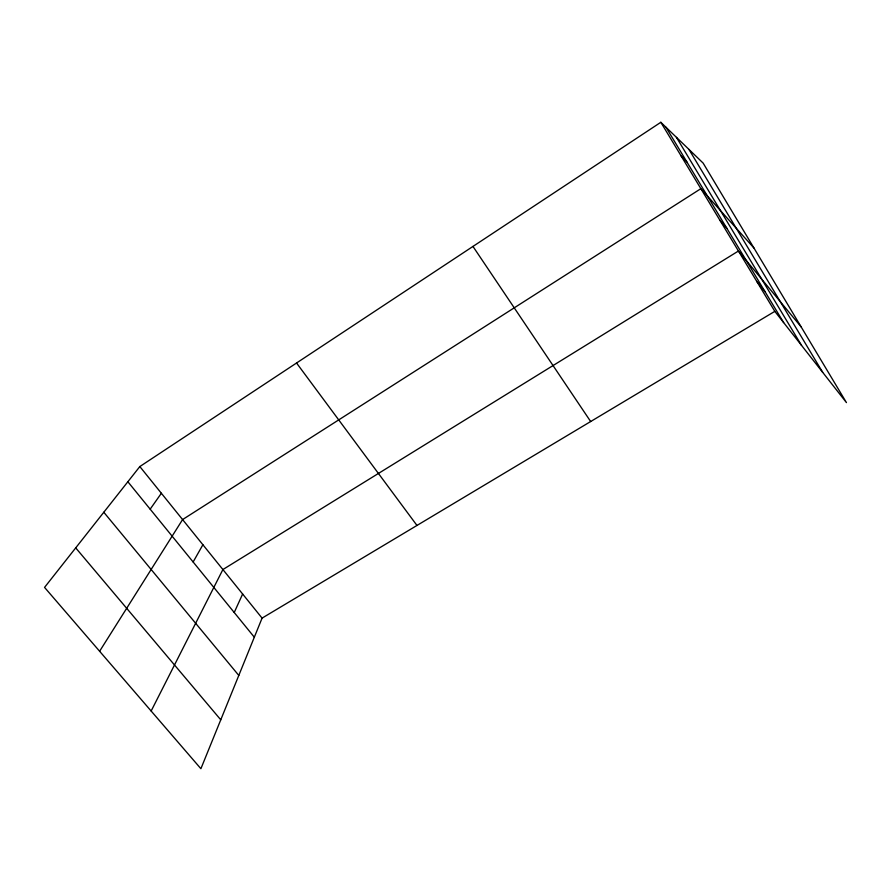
<?xml version="1.0" encoding="UTF-8"?>
<svg xmlns="http://www.w3.org/2000/svg" width="891" height="891" viewBox="0 0 891 891"><rect width="100%" height="100%" fill="white"/><g stroke="black" fill="none" stroke-linecap="round" stroke-linejoin="round"><path stroke-width="1.34" d="M774.825 311.36L262.077 618.12L200.898 768.71L44.55 587.403L139.831 466.561L660.832 122.29L703.144 163.109L846.45 402.609L774.825 311.36L660.832 122.29M234.233 612.496L242.63 594.007M151.147 711.018L222.895 569.549L738.439 251.017L801.154 326.908M193.135 561.987L202.892 544.746M99.614 651.265L182.588 519.576L700.861 188.68L753.931 247.999M150.167 509.162L161.371 493.269M681.014 155.769L686.838 161.895M719.805 220.099L726.9 228.397M75.713 547.887L220.768 719.817M103.802 512.258L238.799 675.434M127.858 481.741L254.325 637.21M139.831 466.561L262.077 618.12M756.782 281.422L765.046 291.713M296.547 363.005L416.977 525.456M472.965 246.428L590.666 421.532M665.978 127.246L783.646 322.587M688.955 149.421L822.671 372.304M676.458 137.37L801.521 345.374"/></g></svg>
